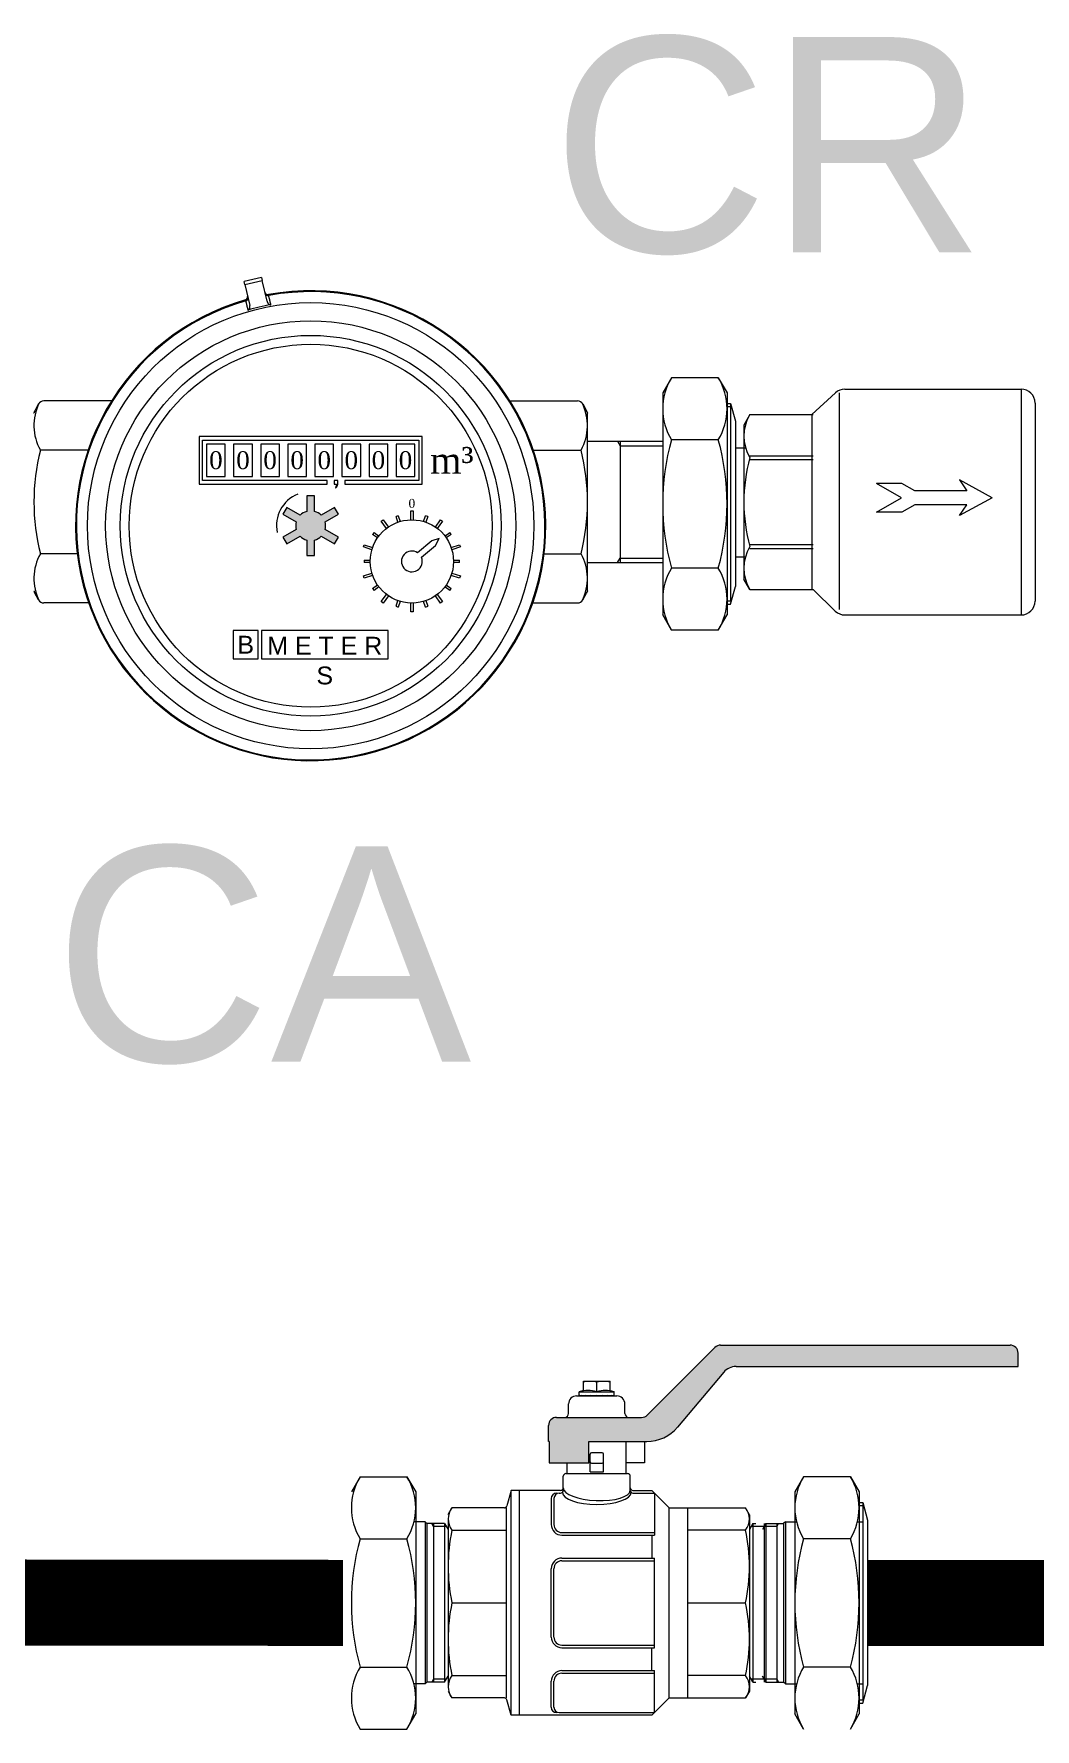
# Model space of a CAD drawing. Extents: x 2569 to 19597, y 1825 to 16548.
# Drawn here: x 16072 to 16653, y 14442 to 15426 of the extents above; entities that cross this region are included whole.
import ezdxf

# ---------------------------------------------------------------- set-up
doc = ezdxf.new("R2010")
doc.units = 0
doc.linetypes.add('AM_ISO08W050', pattern=[18, 12, -1.5, 3, -1.5])
for name, color, linetype, lineweight in [('SAN-MC-COLD WATER', 5, 'Continuous', 30), ('SAN-MC-TEXT', 7, 'Continuous', 5), ('SAN-MC-VALVE', 7, 'Continuous', 5)]:
    doc.layers.add(name, color=color, linetype=linetype, lineweight=lineweight)
doc.styles.get("Standard").update_dxf_attribs({"font": 'arial.ttf'})

msp = doc.modelspace()

# ---------------------------------------------------------------- hatches: boundary and pattern name
at = {"layer": 'SAN-MC-VALVE', "lineweight": 5}
h = msp.add_hatch(color=5, dxfattribs=at)
h.dxf.hatch_style = 1
h.paths.add_polyline_path([(16248.32247, 15147.44134), (16246.07607, 15151.33222), (16238.33628, 15146.86365, 0.131030543), (16234.48075, 15149.08964), (16234.48075, 15158.02678), (16229.98795, 15158.02678), (16229.98795, 15149.08964, 0.131030543), (16226.13242, 15146.86365), (16218.39263, 15151.33222), (16216.14623, 15147.44134), (16223.88602, 15142.97277, 0.131030543), (16223.88602, 15138.52079), (16216.14623, 15134.05222), (16218.39263, 15130.16134), (16226.13242, 15134.62991, 0.131030543), (16229.98795, 15132.40392), (16229.98795, 15123.46678), (16234.48075, 15123.46678), (16234.48075, 15132.40392, 0.131030543), (16238.33628, 15134.62991), (16246.07607, 15130.16134), (16248.32247, 15134.05222), (16240.58268, 15138.52079, 0.131030543), (16240.58268, 15142.97277)])
h = msp.add_hatch(color=1, dxfattribs=at)
h.dxf.hatch_style = 1
h.paths.add_polyline_path([(16370.72042, 14596.32608), (16370.32888, 14618.09888), (16370.67506, 14619.86251), (16371.27113, 14620.91036), (16372.30878, 14621.91395), (16372.73849, 14622.18278), (16373.82234, 14622.61483), (16374.99448, 14622.76447), (16424.38354, 14622.76447), (16426.16897, 14623.11961), (16427.6826, 14624.13097), (16466.93996, 14663.38836), (16468.45359, 14664.39972), (16470.23904, 14664.75488), (16638.28984, 14664.75488), (16641.58891, 14663.38835), (16642.95544, 14660.08928), (16642.95544, 14652.31328), (16479.197, 14652.31327), (16476.99727, 14652.05028), (16475.25346, 14651.439), (16473.46889, 14650.34821), (16472.04888, 14648.98004), (16445.29894, 14617.10073), (16441.42786, 14613.43507), (16439.59314, 14612.19037), (16437.2875, 14610.95332), (16433.79489, 14609.65315), (16430.35579, 14608.95204), (16427.42865, 14608.76767), (16393.65688, 14608.76767), (16393.65688, 14596.32608)])

# ---------------------------------------------------------------- linework, layer by layer
at = {"layer": 'SAN-MC-COLD WATER', "const_width": 50}
for points in [[(15407.5288, 15151.44578), (15407.5288, 14575.85591, 0.413889587), (15467.46243, 14515.85594), (16251.02822, 14514.98912)], [(16555.50598, 14514.98912), (17384.84225, 14514.98912, 0.414213562), (17444.84225, 14574.98912), (17444.84225, 15134.60706)]]:
    msp.add_lwpolyline(points, format="xyb", dxfattribs=at)
at = {"layer": 'SAN-MC-VALVE', "color": 7, "linetype": 'AM_ISO08W050', "lineweight": 5}
for q in [(16193.59851, 15282.54904), (16204.08693, 15283.23783)]:
    msp.add_line((16203.69176, 15284.92004), q, dxfattribs=at)
at = {"layer": 'SAN-MC-VALVE', "color": 7, "lineweight": 5}
for p, q in [((16193.99368, 15280.86683), (16193.59851, 15282.54904)), ((16193.99368, 15280.86683), (16204.08693, 15283.23783)), ((16193.99368, 15280.86683), (16196.83488, 15268.77197)), ((16206.92813, 15271.14297), (16204.08693, 15283.23783)), ((16074.26769, 15211.49759), (16071.99337, 15207.55835)), ((16116.55225, 15213.22559), (16077.26067, 15213.22559)), ((16347.91645, 15213.22559), (16387.20803, 15213.22559)), ((16390.20101, 15211.49759), (16392.47533, 15207.55835)), ((16392.93835, 15102.99959), (16392.93835, 15206.14198)), ((16392.93835, 15189.82198), (16436.65637, 15189.82198)), ((16410.44986, 15189.82198), (16411.94635, 15187.22998)), ((16411.94635, 15189.82198), (16411.94635, 15119.31958)), ((16411.94635, 15187.22998), (16436.65637, 15187.22998)), ((16102.99184, 15184.70015), (16075.26535, 15184.70015)), ((16361.47686, 15184.70015), (16389.20335, 15184.70015)), ((16283.10002, 15146.51919), (16281.78528, 15146.092)), ((16283.10002, 15146.51919), (16284.17103, 15143.22294)), ((16290.29515, 15149.38678), (16291.67755, 15149.38678)), ((16290.29515, 15144.19291), (16290.29515, 15149.38678)), ((16291.67755, 15149.38678), (16291.67755, 15144.19291)), ((16297.80167, 15143.22294), (16298.87268, 15146.51919)), ((16300.18742, 15146.092), (16298.87268, 15146.51919)), ((16269.02493, 15136.82106), (16268.21237, 15135.70268)), ((16269.02493, 15136.82106), (16271.82888, 15134.78387)), ((16273.16038, 15143.37019), (16274.27876, 15144.18274)), ((16276.21326, 15139.16825), (16273.16038, 15143.37019)), ((16274.27876, 15144.18274), (16277.33165, 15139.98081)), ((16282.85629, 15142.79576), (16281.78528, 15146.092)), ((16300.18742, 15146.092), (16299.11641, 15142.79576)), ((16304.64105, 15139.98081), (16307.69394, 15144.18274)), ((16308.81232, 15143.37019), (16305.75944, 15139.16825)), ((16307.69394, 15144.18274), (16308.81232, 15143.37019)), ((16310.14382, 15134.78387), (16312.94778, 15136.82106)), ((16313.76033, 15135.70268), (16312.94778, 15136.82106)), ((16262.83452, 15128.4311), (16263.26171, 15129.74584)), ((16267.77419, 15126.8261), (16262.83452, 15128.4311)), ((16263.26171, 15129.74584), (16268.20138, 15128.14084)), ((16271.01632, 15133.66549), (16268.21237, 15135.70268)), ((16313.76033, 15135.70268), (16310.95638, 15133.66549)), ((16313.77132, 15128.14084), (16318.71099, 15129.74584)), ((16319.13818, 15128.4311), (16314.19851, 15126.8261)), ((16318.71099, 15129.74584), (16319.13818, 15128.4311)), ((16096.69963, 15124.44141), (16075.26535, 15124.44141)), ((16263.33835, 15120.70198), (16263.33835, 15119.31958)), ((16263.33835, 15120.70198), (16266.80423, 15120.70198)), ((16266.80423, 15119.31958), (16263.33835, 15119.31958)), ((16315.16847, 15120.70198), (16318.63435, 15120.70198)), ((16318.63435, 15119.31958), (16315.16847, 15119.31958)), ((16318.63435, 15119.31958), (16318.63435, 15120.70198)), ((16367.76907, 15124.44141), (16389.20335, 15124.44141)), ((16392.93835, 15119.31958), (16436.65637, 15119.31958)), ((16410.44986, 15119.31958), (16411.94635, 15121.91158)), ((16411.94635, 15121.91158), (16436.65637, 15121.91158)), ((16262.83452, 15111.59047), (16267.77419, 15113.19547)), ((16263.26171, 15110.27573), (16262.83452, 15111.59047)), ((16268.20138, 15111.88072), (16263.26171, 15110.27573)), ((16318.71099, 15110.27573), (16313.77132, 15111.88072)), ((16314.19851, 15113.19547), (16319.13818, 15111.59047)), ((16319.13818, 15111.59047), (16318.71099, 15110.27573)), ((16074.26769, 15097.64398), (16071.99337, 15101.58321)), ((16268.21237, 15104.31889), (16271.01632, 15106.35608)), ((16268.21237, 15104.31889), (16269.02493, 15103.2005)), ((16271.82888, 15105.23769), (16269.02493, 15103.2005)), ((16273.16038, 15096.65138), (16276.21326, 15100.85331)), ((16277.33165, 15100.04076), (16274.27876, 15095.83882)), ((16281.78528, 15093.92956), (16282.85629, 15097.22581)), ((16299.11641, 15097.22581), (16300.18742, 15093.92956)), ((16307.69394, 15095.83882), (16304.64105, 15100.04076)), ((16305.75944, 15100.85331), (16308.81232, 15096.65138)), ((16312.94778, 15103.2005), (16310.14382, 15105.23769)), ((16310.95638, 15106.35608), (16313.76033, 15104.31889)), ((16312.94778, 15103.2005), (16313.76033, 15104.31889)), ((16390.20101, 15097.64398), (16392.47533, 15101.58321)), ((16103.29357, 15095.91598), (16077.26067, 15095.91598)), ((16274.27876, 15095.83882), (16273.16038, 15096.65138)), ((16281.78528, 15093.92956), (16283.10002, 15093.50238)), ((16284.17103, 15096.79862), (16283.10002, 15093.50238)), ((16290.29515, 15090.63478), (16290.29515, 15095.82866)), ((16291.67755, 15090.63478), (16290.29515, 15090.63478)), ((16291.67755, 15095.82866), (16291.67755, 15090.63478)), ((16298.87268, 15093.50238), (16297.80167, 15096.79862)), ((16298.87268, 15093.50238), (16300.18742, 15093.92956)), ((16308.81232, 15096.65138), (16307.69394, 15095.83882)), ((16361.17513, 15095.91598), (16387.20803, 15095.91598))]:
    msp.add_line(p, q, dxfattribs=at)
at = {"layer": 'SAN-MC-VALVE', "linetype": 'Continuous', "lineweight": 5}
for p, q in [((16441.72639, 15226.75786), (16436.65637, 15217.97632)), ((16468.91114, 15226.75786), (16441.72639, 15226.75786)), ((16468.91114, 15226.75786), (16473.98117, 15217.97632)), ((16436.65637, 15217.97632), (16436.65637, 15088.89472)), ((16473.98117, 15217.97632), (16473.98117, 15088.89472)), ((16523.24791, 15205.28374), (16536.86818, 15217.91725)), ((16539.18281, 15217.93524), (16539.18281, 15092.11684)), ((16542.33984, 15220.06419), (16644.78664, 15220.06419)), ((16644.78664, 15220.06419), (16644.78664, 15088.91478)), ((16473.98117, 15211.75552), (16476.06778, 15211.75552)), ((16476.56784, 15209.88928), (16473.98117, 15209.88928)), ((16476.06778, 15211.75552), (16476.06778, 15096.98176)), ((16476.06778, 15211.75552), (16478.82248, 15201.47485)), ((16652.83261, 15212.01822), (16652.83261, 15096.96076)), ((16478.82248, 15201.47485), (16478.82248, 15105.39619)), ((16487.27857, 15205.34816), (16483.76184, 15199.25701)), ((16483.76184, 15199.25701), (16483.76184, 15109.72197)), ((16487.23937, 15205.28374), (16487.24138, 15205.28374)), ((16487.27857, 15205.34816), (16524.02089, 15205.34816)), ((16523.24791, 15205.28374), (16523.24791, 15103.69524)), ((16468.91114, 15190.69817), (16441.72639, 15190.69817)), ((16478.82248, 15185.97454), (16484.7656, 15185.97454)), ((16487.27857, 15181.45368), (16524.02089, 15181.45368)), ((16487.27857, 15179.21837), (16524.02089, 15179.21837)), ((16487.27857, 15129.76197), (16524.02089, 15129.76197)), ((16487.27857, 15127.52666), (16524.02089, 15127.52666)), ((16478.82248, 15122.76273), (16484.69479, 15122.76273)), ((16468.91114, 15116.17287), (16441.72639, 15116.17287)), ((16487.27857, 15103.63082), (16483.76184, 15109.72197)), ((16476.06778, 15095.11552), (16478.82248, 15105.39619)), ((16487.27857, 15103.63082), (16524.02089, 15103.63082)), ((16524.02089, 15103.63082), (16536.84161, 15091.18713)), ((16441.72639, 15080.11317), (16436.65637, 15088.89472)), ((16468.91114, 15080.11317), (16473.98117, 15088.89472)), ((16476.56784, 15096.98176), (16473.98117, 15096.98176)), ((16473.98117, 15095.11552), (16476.06778, 15095.11552)), ((16542.44544, 15088.91478), (16644.78664, 15088.91478)), ((16468.91114, 15080.11317), (16441.72639, 15080.11317)), ((16470.23904, 14664.75488), (16638.28984, 14664.75488)), ((16427.68261, 14624.13098), (16466.93996, 14663.38836)), ((16642.95544, 14652.31328), (16642.95544, 14660.08928)), ((16472.04889, 14648.98005), (16445.29895, 14617.10072)), ((16479.19699, 14652.31328), (16642.95544, 14652.31328)), ((16642.49865, 14652.31328), (16642.95544, 14652.77005)), ((16386.65848, 14635.20608), (16409.98648, 14635.20608)), ((16390.54648, 14638.31648), (16388.21368, 14637.69142)), ((16388.21368, 14637.69142), (16408.43128, 14637.69142)), ((16388.21368, 14635.51712), (16388.21368, 14637.69142)), ((16388.42644, 14635.20608), (16388.21368, 14635.51712)), ((16388.42644, 14635.20608), (16388.42644, 14635.51712)), ((16389.56745, 14635.20608), (16388.42644, 14635.5161)), ((16389.56745, 14635.51712), (16389.56745, 14635.20608)), ((16391.80915, 14635.20608), (16389.59156, 14635.51712)), ((16390.54648, 14638.31648), (16390.54648, 14643.75968)), ((16390.54648, 14643.75968), (16406.09848, 14643.75968)), ((16391.80915, 14635.51712), (16391.80915, 14635.20608)), ((16394.84975, 14635.20608), (16391.84029, 14635.51712)), ((16394.84975, 14635.51712), (16394.84975, 14635.20608)), ((16398.32248, 14635.20608), (16394.88114, 14635.51712)), ((16398.32248, 14637.69142), (16398.32248, 14643.14581)), ((16398.32248, 14635.51712), (16398.32248, 14635.20608)), ((16401.79525, 14635.20608), (16398.32248, 14635.51712)), ((16404.83585, 14635.20608), (16401.79525, 14635.51712)), ((16401.79525, 14635.51712), (16401.79525, 14635.20608)), ((16407.07754, 14635.20608), (16404.83585, 14635.51712)), ((16404.83585, 14635.51712), (16404.83585, 14635.20608)), ((16406.09848, 14638.31648), (16406.09848, 14643.75968)), ((16406.09848, 14638.31648), (16408.43128, 14637.69142)), ((16408.21853, 14635.20608), (16407.07754, 14635.51712)), ((16407.07754, 14635.51712), (16407.07754, 14635.20608)), ((16408.43128, 14635.20608), (16408.21853, 14635.51712)), ((16408.21853, 14635.51712), (16408.21853, 14635.20608)), ((16408.43128, 14635.20608), (16408.43128, 14637.69142)), ((16381.99288, 14625.09728), (16381.99288, 14630.54048)), ((16414.65208, 14625.09728), (16414.65208, 14630.54048)), ((16370.32888, 14608.76768), (16370.32888, 14618.09888)), ((16374.99448, 14622.76448), (16424.38353, 14622.76448)), ((16370.72042, 14608.76768), (16370.32888, 14608.76768)), ((16370.72042, 14608.76768), (16370.72042, 14596.32608)), ((16393.65688, 14596.32608), (16393.65688, 14608.76768)), ((16393.65688, 14608.76768), (16427.42864, 14608.76768)), ((16415.45055, 14590.10528), (16415.45055, 14608.76768)), ((16425.96629, 14608.76768), (16425.96629, 14596.32608)), ((16370.72042, 14596.32608), (16393.65688, 14596.32608)), ((16381.23615, 14590.10528), (16381.23615, 14596.32608)), ((16394.45535, 14591.20363), (16394.45535, 14601.45824)), ((16401.45375, 14602.23584), (16395.23295, 14602.23584)), ((16395.23295, 14596.11352), (16401.45375, 14596.11352)), ((16402.23135, 14591.20363), (16402.23135, 14601.45824)), ((16425.96629, 14596.32608), (16415.45055, 14596.32608)), ((16378.90335, 14580.30752), (16378.90335, 14588.55008)), ((16380.45855, 14590.10528), (16416.22815, 14590.10528)), ((16394.45535, 14591.20363), (16402.23135, 14591.20363)), ((16417.78335, 14580.30752), (16417.78335, 14588.55008)), ((16348.57695, 14580.30752), (16346.1751, 14571.34371)), ((16348.57695, 14449.67072), (16348.57695, 14580.30752)), ((16377.34815, 14580.30752), (16348.57695, 14580.30752)), ((16353.24255, 14580.30752), (16353.24255, 14449.67072)), ((16371.90495, 14575.64192), (16371.90495, 14560.53751)), ((16373.46015, 14575.64192), (16373.46015, 14560.53751)), ((16376.57055, 14578.75232), (16377.34815, 14578.75232)), ((16419.33855, 14580.30752), (16430.22495, 14580.30752)), ((16419.33855, 14578.75232), (16431.78015, 14578.75232)), ((16430.22495, 14580.30752), (16440.33375, 14570.19872)), ((16431.78015, 14578.75232), (16431.78015, 14554.31671)), ((16312.02975, 14566.31072), (16314.2745, 14570.19872)), ((16344.68192, 14570.19872), (16314.2745, 14570.19872)), ((16345.86829, 14459.77952), (16345.86829, 14570.19872)), ((16440.33375, 14570.19872), (16484.69111, 14570.19872)), ((16440.33375, 14459.77952), (16440.33375, 14570.19872)), ((16451.22015, 14459.77952), (16451.22015, 14570.19872)), ((16486.98975, 14566.21732), (16484.69111, 14570.19872)), ((16486.98975, 14566.21732), (16486.98975, 14463.7609)), ((16314.2745, 14557.24472), (16345.86829, 14557.24472)), ((16378.12575, 14555.87191), (16431.78015, 14555.87191)), ((16484.69111, 14557.24472), (16451.22015, 14557.24472)), ((16489.01002, 14561.02303), (16486.98975, 14557.52383)), ((16495.45856, 14559.31231), (16488.02233, 14559.31231)), ((16489.01002, 14561.02303), (16489.01002, 14468.95519)), ((16489.01002, 14561.02303), (16490.63744, 14561.02303)), ((16495.45856, 14561.02303), (16495.45856, 14468.95519)), ((16495.45856, 14559.31231), (16496.44624, 14561.02303)), ((16378.12575, 14554.31671), (16431.78015, 14554.31671)), ((16430.22495, 14554.31671), (16430.22495, 14541.04305)), ((16378.12575, 14541.04305), (16431.78015, 14541.04305)), ((16378.12575, 14539.48785), (16431.78015, 14539.48785)), ((16431.78015, 14488.9352), (16431.78015, 14541.04305)), ((16371.90495, 14495.156), (16371.90495, 14534.82225)), ((16373.46015, 14495.156), (16373.46015, 14534.82225)), ((16314.2745, 14514.98912), (16345.86829, 14514.98912)), ((16451.22015, 14514.98912), (16484.69111, 14514.98912)), ((16378.12575, 14490.4904), (16431.78015, 14490.4904)), ((16378.12575, 14488.9352), (16431.78015, 14488.9352)), ((16430.22495, 14475.66151), (16430.22495, 14488.9352)), ((16314.2745, 14472.73352), (16345.86829, 14472.73352)), ((16371.90495, 14454.33632), (16371.90495, 14469.44071)), ((16373.46015, 14454.33632), (16373.46015, 14469.44071)), ((16378.12575, 14475.66151), (16431.78015, 14475.66151)), ((16378.12575, 14474.10631), (16431.78015, 14474.10631)), ((16431.78015, 14451.22592), (16431.78015, 14475.66151)), ((16484.69111, 14472.73352), (16451.22015, 14472.73352)), ((16489.01002, 14468.95519), (16486.98975, 14472.45439)), ((16495.45856, 14470.66591), (16488.02233, 14470.66591)), ((16489.01002, 14468.95519), (16490.63744, 14468.95519)), ((16495.45856, 14470.66591), (16496.44624, 14468.95519)), ((16312.02975, 14463.66752), (16314.2745, 14459.77952)), ((16344.67497, 14459.77952), (16314.2745, 14459.77952)), ((16348.57695, 14449.67072), (16346.17531, 14458.63371)), ((16430.22495, 14449.67072), (16440.33375, 14459.77952)), ((16440.33375, 14459.77952), (16484.69111, 14459.77952)), ((16486.98975, 14463.7609), (16484.69111, 14459.77952)), ((16430.22495, 14449.67072), (16348.57695, 14449.67072)), ((16376.57055, 14451.22592), (16431.78015, 14451.22592))]:
    msp.add_line(p, q, dxfattribs=at)
at = {"layer": 'SAN-MC-VALVE', "lineweight": 5}
for p, q in [((16608.96713, 15167.4243), (16613.17788, 15161.0456)), ((16627.97548, 15157.01694), (16608.96713, 15167.4243)), ((16575.25222, 15157.01694), (16560.83126, 15165.34283)), ((16575.55809, 15165.34283), (16560.83126, 15165.34283)), ((16560.83126, 15148.69106), (16575.25222, 15157.01694)), ((16583.00143, 15161.0456), (16575.55809, 15165.34283)), ((16613.17788, 15161.0456), (16583.00143, 15161.0456)), ((16627.97548, 15157.01694), (16608.96713, 15146.60959)), ((16575.55809, 15148.69106), (16560.83126, 15148.69106)), ((16583.00143, 15152.98829), (16575.55809, 15148.69106)), ((16613.17788, 15152.98829), (16583.00143, 15152.98829)), ((16608.96713, 15146.60959), (16613.17788, 15152.98829)), ((16312.02975, 14563.72172), (16312.02975, 14466.25652))]:
    msp.add_line(p, q, dxfattribs=at)
at = {"layer": 'SAN-MC-VALVE', "linetype": 'Continuous'}
for p, q in [((16260.93955, 14588.31147), (16255.86953, 14579.52992)), ((16260.93955, 14588.31147), (16288.1243, 14588.31147)), ((16288.1243, 14588.31147), (16293.19433, 14579.52992)), ((16518.4099, 14588.31145), (16513.33987, 14579.52991)), ((16545.59464, 14588.31145), (16518.4099, 14588.31145)), ((16545.59464, 14588.31145), (16550.66467, 14579.52991)), ((16293.19433, 14579.52992), (16293.19433, 14450.44832)), ((16513.33987, 14579.52991), (16513.33987, 14450.44831)), ((16550.66467, 14579.52991), (16550.66467, 14450.44831)), ((16550.66467, 14573.30911), (16552.75128, 14573.30911)), ((16553.25134, 14571.44287), (16550.66467, 14571.44287)), ((16552.75128, 14573.30911), (16552.75128, 14458.53535)), ((16552.75128, 14573.30911), (16555.50598, 14563.02844)), ((16298.66207, 14562.03392), (16292.19675, 14562.03392)), ((16298.66207, 14562.03392), (16298.66207, 14467.94432)), ((16298.66207, 14562.03392), (16299.67295, 14561.02304)), ((16299.67295, 14561.02304), (16299.67295, 14468.9552)), ((16310.00949, 14561.02304), (16299.67295, 14561.02304)), ((16303.56095, 14559.31232), (16302.57327, 14561.02304)), ((16303.56095, 14561.02304), (16303.56095, 14468.9552)), ((16310.99718, 14559.31232), (16303.56095, 14559.31232)), ((16310.00949, 14561.02304), (16310.00949, 14468.9552)), ((16310.00949, 14561.02304), (16312.02975, 14557.52384)), ((16312.02975, 14557.52384), (16312.02975, 14472.4544)), ((16496.5247, 14561.02303), (16494.50444, 14557.52383)), ((16502.97324, 14559.31231), (16495.53702, 14559.31231)), ((16496.5247, 14561.02303), (16496.5247, 14468.95519)), ((16496.5247, 14561.02303), (16506.86125, 14561.02303)), ((16502.97324, 14561.02303), (16502.97324, 14468.95519)), ((16502.97324, 14559.31231), (16503.96093, 14561.02303)), ((16507.87213, 14562.03391), (16506.86125, 14561.02303)), ((16506.86125, 14561.02303), (16506.86125, 14468.95519)), ((16507.87213, 14562.03391), (16507.87213, 14467.94431)), ((16507.87213, 14562.03391), (16514.33745, 14562.03391)), ((16549.66709, 14562.03391), (16552.75128, 14562.03391)), ((16555.50598, 14563.02844), (16555.50598, 14466.94978)), ((16260.93955, 14552.25177), (16288.1243, 14552.25177)), ((16545.59464, 14552.25176), (16518.4099, 14552.25176)), ((16260.93955, 14477.72648), (16288.1243, 14477.72648)), ((16545.59464, 14477.72646), (16518.4099, 14477.72646)), ((16298.66207, 14467.94432), (16292.19675, 14467.94432)), ((16298.66207, 14467.94432), (16299.67295, 14468.9552)), ((16310.00949, 14468.9552), (16299.67295, 14468.9552)), ((16303.56095, 14470.66592), (16302.57327, 14468.9552)), ((16310.99718, 14470.66592), (16303.56095, 14470.66592)), ((16310.00949, 14468.9552), (16312.02975, 14472.4544)), ((16496.5247, 14468.95519), (16494.50444, 14472.45439)), ((16502.97324, 14470.66591), (16495.53702, 14470.66591)), ((16496.5247, 14468.95519), (16506.86125, 14468.95519)), ((16502.97324, 14470.66591), (16503.96093, 14468.95519)), ((16507.87213, 14467.94431), (16506.86125, 14468.95519)), ((16507.87213, 14467.94431), (16514.33745, 14467.94431)), ((16549.66709, 14467.94431), (16552.75128, 14467.94431)), ((16552.75128, 14456.66911), (16555.50598, 14466.94978)), ((16553.25134, 14458.53535), (16550.66467, 14458.53535)), ((16288.1243, 14441.66678), (16293.19433, 14450.44832)), ((16518.4099, 14441.66676), (16513.33987, 14450.44831)), ((16545.59464, 14441.66676), (16550.66467, 14450.44831)), ((16550.66467, 14456.66911), (16552.75128, 14456.66911)), ((16260.93955, 14441.66678), (16288.1243, 14441.66678))]:
    msp.add_line(p, q, dxfattribs=at)
at = {"layer": 'SAN-MC-VALVE', "color": 7, "lineweight": 5}
for points in [[(16207.84028, 15274.54711), (16207.82942, 15274.5849), (16207.81891, 15274.62148), (16207.80875, 15274.65681), (16207.79898, 15274.69081), (16207.78961, 15274.72343), (16207.78066, 15274.75461), (16207.77213, 15274.7843), (16207.76405, 15274.81244), (16207.75643, 15274.83899), (16207.74928, 15274.86391), (16207.74259, 15274.8872), (16207.73638, 15274.90885), (16207.73063, 15274.92887), (16207.72537, 15274.94724), (16207.72057, 15274.96395), (16207.71626, 15274.97898), (16207.71245, 15274.99228), (16207.70913, 15275.00382), (16207.70633, 15275.01362), (16207.70017, 15275.03508)], [(16209.10675, 15269.14449), (16209.05399, 15269.3696), (16209.00122, 15269.59471), (16208.94845, 15269.81983), (16208.89569, 15270.04494), (16208.84292, 15270.27006), (16208.79015, 15270.49517), (16208.73738, 15270.72028), (16208.63184, 15271.17051), (16208.57908, 15271.39562), (16208.52631, 15271.62073), (16208.47354, 15271.84584), (16208.42077, 15272.07095), (16208.31523, 15272.52116), (16208.26246, 15272.74628), (16208.20968, 15272.97138), (16208.15691, 15273.19649), (16208.10414, 15273.42159), (16207.9986, 15273.8718), (16207.94583, 15274.0969), (16207.89306, 15274.32201), (16207.84028, 15274.54711)], [(16194.41046, 15271.91415), (16194.41466, 15271.89136), (16194.41651, 15271.88133), (16194.41869, 15271.86949), (16194.4212, 15271.85588), (16194.42403, 15271.84052), (16194.42717, 15271.82345), (16194.43063, 15271.80467), (16194.43439, 15271.7842), (16194.43847, 15271.76204), (16194.44286, 15271.73819), (16194.44755, 15271.71268), (16194.45255, 15271.68549), (16194.45785, 15271.65667), (16194.46344, 15271.62627), (16194.46931, 15271.59434), (16194.47544, 15271.56095), (16194.48184, 15271.52616), (16194.48847, 15271.49002), (16194.49534, 15271.45259), (16194.50244, 15271.41392)], [(16194.50244, 15271.41392), (16194.55542, 15271.18887), (16194.60839, 15270.96381), (16194.66136, 15270.73875), (16194.76732, 15270.28864), (16194.82029, 15270.06359), (16194.92625, 15269.61347), (16194.97923, 15269.38841), (16195.0322, 15269.16335), (16195.08518, 15268.93829), (16195.13816, 15268.71323), (16195.19114, 15268.48817), (16195.24412, 15268.26311), (16195.35008, 15267.81299), (16195.40307, 15267.58792), (16195.45605, 15267.36286), (16195.50903, 15267.1378), (16195.56202, 15266.91273), (16195.615, 15266.68767), (16195.66798, 15266.46261), (16195.72097, 15266.23755), (16195.77395, 15266.01248)], [(16195.77395, 15266.01248), (16195.89992, 15266.05669), (16196.01991, 15266.11384), (16196.13359, 15266.1832), (16196.24052, 15266.26393), (16196.3394, 15266.35427), (16196.42999, 15266.45294), (16196.51235, 15266.55887), (16196.58657, 15266.67104), (16196.65275, 15266.78838), (16196.71111, 15266.91009), (16196.76188, 15267.03546), (16196.80529, 15267.16375), (16196.84158, 15267.29425), (16196.87099, 15267.42627), (16196.89385, 15267.55972), (16196.91038, 15267.69431), (16196.92077, 15267.82959), (16196.9252, 15267.96516), (16196.92385, 15268.1006), (16196.91688, 15268.23598), (16196.90439, 15268.37111), (16196.8865, 15268.5057), (16196.86329, 15268.63942), (16196.83488, 15268.77197)], [(16206.92813, 15271.14297), (16206.96617, 15270.99568), (16207.01041, 15270.85095), (16207.0607, 15270.70917), (16207.11684, 15270.57074), (16207.17868, 15270.43603), (16207.24605, 15270.30543), (16207.31875, 15270.17935), (16207.39663, 15270.05816), (16207.47945, 15269.94233), (16207.5664, 15269.83298), (16207.6571, 15269.73051), (16207.7513, 15269.63515), (16207.84873, 15269.54712), (16207.94913, 15269.46666), (16208.05227, 15269.39399), (16208.15822, 15269.32914), (16208.26804, 15269.27187), (16208.38154, 15269.22287), (16208.49843, 15269.18289), (16208.61837, 15269.15273), (16208.73999, 15269.1333), (16208.86225, 15269.12516), (16208.98466, 15269.12876), (16209.10675, 15269.14449)]]:
    msp.add_lwpolyline(points, dxfattribs=at)
for points in [[(16294.96075, 15190.51318), (16294.96075, 15167.01238), (16252.10635, 15167.01238), (16252.10635, 15164.93878), (16297.03435, 15164.93878), (16297.03435, 15192.58678), (16167.43435, 15192.58678), (16167.43435, 15164.93878), (16241.73835, 15164.93878), (16241.73835, 15167.01238), (16169.50795, 15167.01238), (16169.50795, 15190.51318)], [(16171.75435, 15188.09398), (16171.75435, 15169.43158), (16182.64075, 15169.43158), (16182.64075, 15188.09398)], [(16187.47915, 15169.43158), (16198.36555, 15169.43158), (16198.36555, 15188.09398), (16187.47915, 15188.09398)], [(16203.20395, 15169.43158), (16214.09035, 15169.43158), (16214.09035, 15188.09398), (16203.20395, 15188.09398)], [(16218.92875, 15169.43158), (16229.81515, 15169.43158), (16229.81515, 15188.09398), (16218.92875, 15188.09398)], [(16234.65355, 15169.43158), (16245.53995, 15169.43158), (16245.53995, 15188.09398), (16234.65355, 15188.09398)], [(16250.37835, 15169.43158), (16261.26475, 15169.43158), (16261.26475, 15188.09398), (16250.37835, 15188.09398)], [(16266.10315, 15169.43158), (16276.98955, 15169.43158), (16276.98955, 15188.09398), (16266.10315, 15188.09398)], [(16187.30635, 15079.92118), (16187.30635, 15063.33238), (16201.68331, 15063.33238), (16201.68331, 15079.92118)], [(16277.16235, 15063.33238), (16277.16235, 15079.92118), (16203.61867, 15079.92118), (16203.61867, 15063.33238)]]:
    msp.add_lwpolyline(points, close=True, dxfattribs=at)
at = {"layer": 'SAN-MC-VALVE', "color": 1, "lineweight": 5}
msp.add_lwpolyline([(16281.82795, 15169.43158), (16292.71435, 15169.43158), (16292.71435, 15188.09398), (16281.82795, 15188.09398)], close=True, dxfattribs=at)
at = {"layer": 'SAN-MC-VALVE', "color": 7, "lineweight": 5}
for points in [[(16245.88555, 15167.01238), (16245.88555, 15164.93878), (16247.24708, 15164.93878, -0.177847384), (16246.57675, 15162.86518), (16246.92235, 15162.86518, 0.190020471), (16247.95915, 15164.93878), (16247.95915, 15167.01238)], [(16246.07607, 15130.16134), (16248.32247, 15134.05222), (16240.58268, 15138.52079, 0.131030543), (16240.58268, 15142.97277), (16248.32247, 15147.44134), (16246.07607, 15151.33222), (16238.33628, 15146.86365, 0.131030543), (16234.48075, 15149.08964), (16234.48075, 15158.02678), (16229.98795, 15158.02678), (16229.98795, 15149.08964, 0.131030543), (16226.13242, 15146.86365), (16218.39263, 15151.33222), (16216.14623, 15147.44134), (16223.88602, 15142.97277, 0.131030543), (16223.88602, 15138.52079), (16216.14623, 15134.05222), (16218.39263, 15130.16134), (16226.13242, 15134.62991, 0.131030543), (16229.98795, 15132.40392), (16229.98795, 15123.46678), (16234.48075, 15123.46678), (16234.48075, 15132.40392, 0.131030543), (16238.33628, 15134.62991)], [(16304.78603, 15129.33435), (16306.87105, 15133.33963), (16302.56456, 15131.98179), (16294.31552, 15125.06003, 6.854101966), (16296.537, 15122.41258)]]:
    msp.add_lwpolyline(points, format="xyb", close=True, dxfattribs=at)
msp.add_lwpolyline([(16224.72533, 15159.14545, 0.360304983), (16212.75847, 15136.79883)], format="xyb", dxfattribs=at)
for centre, radius in [((16232.23435, 15140.74678), 129.6), ((16232.23435, 15140.74678), 119.0592), ((16232.23435, 15140.74678), 110.592), ((16232.23435, 15140.74678), 105.408), ((16290.98635, 15120.01078), 24.192)]:
    msp.add_circle(centre, radius, dxfattribs=at)
for centre, radius, start, end in [((16232.23435, 15140.74678), 136.512, 106.08563154, 100.35366444), ((16232.23435, 15140.74678), 136.00588, 106.10678987, 100.33250628), ((16207.38935, 15276.73584), 1.728, 193.21964777, 280.35366444), ((16193.93168, 15273.5745), 1.728, 286.08563154, 13.21964777), ((16232.23435, 15140.74678), 130.464, 100.210894, 106.22840297), ((16100.63015, 15198.96287), 29.09979, 153.42652717, 209.34920588), ((16061.35645, 15208.13878), 10.368, 348.89585416, 350.38729966), ((16074.98635, 15205.83035), 3.456, 150.00000002, 170.38729966), ((16077.26067, 15209.76959), 3.456, 90, 150.00000002), ((16387.20803, 15209.76959), 3.456, 29.99999998, 90), ((16363.83856, 15198.96287), 29.09979, 330.65079412, 26.57347283), ((16389.48235, 15205.83035), 3.456, 9.61270034, 29.99999998), ((16403.11225, 15208.13878), 10.368, 189.61270034, 191.10414584), ((16194.92122, 15154.57078), 123.39087, 165.8667217, 194.13328437), ((16269.54748, 15154.57078), 123.39087, 345.8667217, 14.13324693), ((16100.63015, 15110.17869), 29.09979, 150.65079412, 206.57347283), ((16363.83856, 15110.17869), 29.09979, 333.42652717, 29.34920588), ((16061.35645, 15101.00278), 10.368, 9.61270034, 11.10414584), ((16074.98635, 15103.31121), 3.456, 189.61270034, 209.99999998), ((16077.26067, 15099.37198), 3.456, 209.99999998, 270), ((16387.20803, 15099.37198), 3.456, 270, 330.00000002), ((16389.48235, 15103.31121), 3.456, 330.00000002, 350.38729966), ((16403.11225, 15101.00278), 10.368, 168.89585416, 170.38729966)]:
    msp.add_arc(centre, radius, start, end, dxfattribs=at)
at = {"layer": 'SAN-MC-VALVE', "linetype": 'Continuous', "lineweight": 5}
for centre, radius, start, end in [((16471.24993, 15208.72802), 34.59356, 148.58783324, 211.41216676), ((16439.38761, 15208.72802), 34.59356, 328.58783324, 31.41216676), ((16542.33984, 15212.01822), 8.04598, 90, 132.84754071), ((16644.78664, 15212.01822), 8.04598, 0, 90), ((16507.75702, 15192.84209), 23.99518, 148.58783324, 211.41216676), ((16576.12407, 15153.43552), 139.4677, 164.50361256, 195.49640826), ((16334.51347, 15153.43552), 139.4677, 344.50361256, 15.49637081), ((16580.501, 15154.48949), 96.73916, 164.50361256, 195.49640826), ((16507.75702, 15116.13688), 23.99518, 148.58783324, 211.41216676), ((16471.24993, 15098.14302), 34.59356, 148.58783324, 211.41216676), ((16439.38761, 15098.14302), 34.59356, 328.58783324, 31.41216676), ((16542.44544, 15096.96076), 8.04598, 225.85498527, 270), ((16644.78664, 15096.96076), 8.04598, 270, 0), ((16470.23904, 14660.08927), 4.6656, 90, 134.99989388), ((16638.28984, 14660.08927), 4.6656, 0, 90), ((16479.197, 14642.98207), 9.3312, 90, 140.0000669), ((16386.65848, 14630.54047), 4.6656, 90, 180), ((16393.26808, 14621.08543), 17.35814, 73.07119538, 106.9288083), ((16394.42103, 14629.52182), 14.17161, 74.02006689, 105.97993105), ((16402.22394, 14629.52182), 14.17161, 74.02006895, 105.97993311), ((16403.37688, 14621.17674), 17.27081, 72.98298959, 107.01700833), ((16409.98648, 14630.54047), 4.6656, 0, 90), ((16379.66008, 14625.09727), 2.3328, 270, 0), ((16416.98488, 14625.09727), 2.3328, 180, 270), ((16374.99448, 14618.09887), 4.6656, 90, 180), ((16424.38354, 14627.43007), 4.6656, 270, 314.99963919), ((16427.42865, 14632.09567), 23.328, 270, 320.00002782), ((16395.23296, 14601.45824), 0.7776, 90, 180), ((16395.23296, 14596.89111), 0.7776, 180, 270), ((16401.45376, 14601.45824), 0.7776, 0, 90), ((16401.45376, 14596.89111), 0.7776, 270, 0), ((16380.45856, 14588.55008), 1.5552, 90, 180), ((16416.22816, 14588.55008), 1.5552, 0, 90), ((16375.01536, 14575.64192), 3.1104, 90, 180), ((16376.57056, 14575.64192), 3.1104, 90, 180), ((16377.34816, 14581.86272), 1.5552, 270, 0), ((16377.34816, 14580.30752), 1.5552, 270, 0), ((16419.33856, 14581.86272), 1.5552, 180, 270), ((16419.33856, 14580.30752), 1.5552, 180, 270), ((16322.49652, 14563.72172), 10.46676, 141.77027181, 218.22972819), ((16344.67497, 14571.75391), 1.5552, 270, 344.99983538), ((16476.71517, 14563.72172), 10.27459, 320.92107713, 39.07892287), ((16412.58079, 14536.11692), 100.55103, 167.87060562, 192.12939438), ((16378.12576, 14560.53752), 6.2208, 180, 270), ((16378.12576, 14560.53752), 4.6656, 180, 270), ((16388.74337, 14536.11692), 98.24639, 347.58159025, 12.41840975), ((16378.12576, 14534.82224), 6.2208, 90, 180), ((16378.12576, 14534.82224), 4.6656, 90, 180), ((16412.58079, 14493.86132), 100.55103, 167.87060562, 192.12939438), ((16388.74337, 14493.86132), 98.24639, 347.58159025, 12.41840975), ((16378.12576, 14495.15599), 6.2208, 180, 270), ((16378.12576, 14495.15599), 4.6656, 180, 270), ((16322.49652, 14466.25652), 10.46676, 141.77027181, 218.22972819), ((16378.12576, 14469.44071), 6.2208, 90, 180), ((16378.12576, 14469.44071), 4.6656, 90, 180), ((16476.71517, 14466.25652), 10.27459, 320.92107713, 39.07892287), ((16344.67497, 14458.22432), 1.5552, 15.00016462, 90), ((16375.01536, 14454.33632), 3.1104, 180, 270), ((16376.57056, 14454.33632), 3.1104, 180, 270)]:
    msp.add_arc(centre, radius, start, end, dxfattribs=at)
at = {"layer": 'SAN-MC-VALVE', "linetype": 'Continuous'}
for centre, radius, start, end in [((16290.46309, 14570.28162), 34.59356, 148.58783324, 211.41216676), ((16258.60076, 14570.28162), 34.59356, 328.58783324, 31.41216676), ((16547.93343, 14570.2816), 34.59356, 148.58783324, 211.41216676), ((16516.07111, 14570.2816), 34.59356, 328.58783324, 31.41216676), ((16395.33723, 14514.98912), 139.4677, 164.50361256, 195.49640826), ((16153.72663, 14514.98912), 139.4677, 344.50361256, 15.49637081), ((16652.80757, 14514.98911), 139.4677, 164.50361256, 195.49640826), ((16411.19697, 14514.98911), 139.4677, 344.50361256, 15.49637081), ((16290.46309, 14459.69663), 34.59356, 148.58783324, 211.41216676), ((16258.60076, 14459.69663), 34.59356, 328.58783324, 31.41216676), ((16547.93343, 14459.69661), 34.59356, 148.58783324, 211.41216676), ((16516.07111, 14459.69661), 34.59356, 328.58783324, 31.41216676)]:
    msp.add_arc(centre, radius, start, end, dxfattribs=at)
at = {"layer": 'SAN-MC-VALVE', "color": 7, "lineweight": 5}
for centre, major_axis, start_param, end_param in [((16207.62113, 15275.74918), (-1.68221, -0.39517), 0, 1.53517266), ((16194.16346, 15272.58784), (1.68221, 0.39517), 4.748012647, 6.283185307)]:
    msp.add_ellipse(centre, major_axis=major_axis, ratio=0.706657583, start_param=start_param, end_param=end_param, dxfattribs=at)
at = {"layer": 'SAN-MC-VALVE', "linetype": 'Continuous', "lineweight": 5}
for centre, major_axis, ratio in [((16398.34336, 14579.20782), (19.8955, 0), 0.355391159), ((16398.34336, 14581.08512), (19.44, -0.7776), 0.343040973)]:
    msp.add_ellipse(centre, major_axis=major_axis, ratio=ratio, start_param=3.141592654, end_param=6.283185307, dxfattribs=at)

# ---------------------------------------------------------------- texts
at = {"layer": 'SAN-MC-TEXT', "char_height": 125, "attachment_point": 3}
for s, insert, width in [('CR', (16624.09115, 15424.61202), 851.0447114), ('\\A1;CA', (16325.51613, 14954.40705), 864.0618794)]:
    msp.add_mtext(s, dxfattribs=dict(at, insert=insert, width=width))
at = {"layer": 'SAN-MC-VALVE', "color": 7, "lineweight": 5, "attachment_point": 5}
for s, insert, char_height, width in [('{\\fBookman Old Style|b0|i0|c0|p18;m\\fBookman Old Style|b0|i0|c0|p16;³}', (16314.17343, 15178.76278), 15.552, 27.648), ('{\\fBookman Old Style|b0|i0|c0|p18;0}', (16177.19755, 15178.76278), 10.368, 10.8864), ('{\\fBookman Old Style|b0|i0|c0|p18;0}', (16192.92235, 15178.76278), 10.368, 10.8864), ('{\\fBookman Old Style|b0|i0|c0|p18;0}', (16208.64715, 15178.76278), 10.368, 10.8864), ('{\\fBookman Old Style|b0|i0|c0|p18;0}', (16224.37195, 15178.76278), 10.368, 10.8864), ('{\\fBookman Old Style|b0|i0|c0|p18;0}', (16240.09675, 15178.76278), 10.368, 10.8864), ('{\\fBookman Old Style|b0|i0|c0|p18;0}', (16255.82155, 15178.76278), 10.368, 10.8864), ('{\\fBookman Old Style|b0|i0|c0|p18;0}', (16271.54635, 15178.76278), 10.368, 10.8864), ('{\\fBookman Old Style|b0|i0|c0|p18;0}', (16290.98635, 15153.70678), 5.184, 6.912), ('{\\fArial|b0|i0|c0|p34;B}', (16194.49483, 15071.62678), 10.368, 10.8864), ('{\\fArial|b0|i0|c0|p34;M E T E R S}', (16240.39051, 15062.32528), 10.368, 69.12)]:
    msp.add_mtext(s, dxfattribs=dict(at, insert=insert, char_height=char_height, width=width))
at = {"layer": 'SAN-MC-VALVE', "color": 1, "lineweight": 5, "insert": (16287.27115, 15178.76278), "char_height": 10.368, "width": 10.8864, "attachment_point": 5}
msp.add_mtext('{\\fBookman Old Style|b0|i0|c0|p18;0}', dxfattribs=at)

doc.saveas('drawing.dxf')
